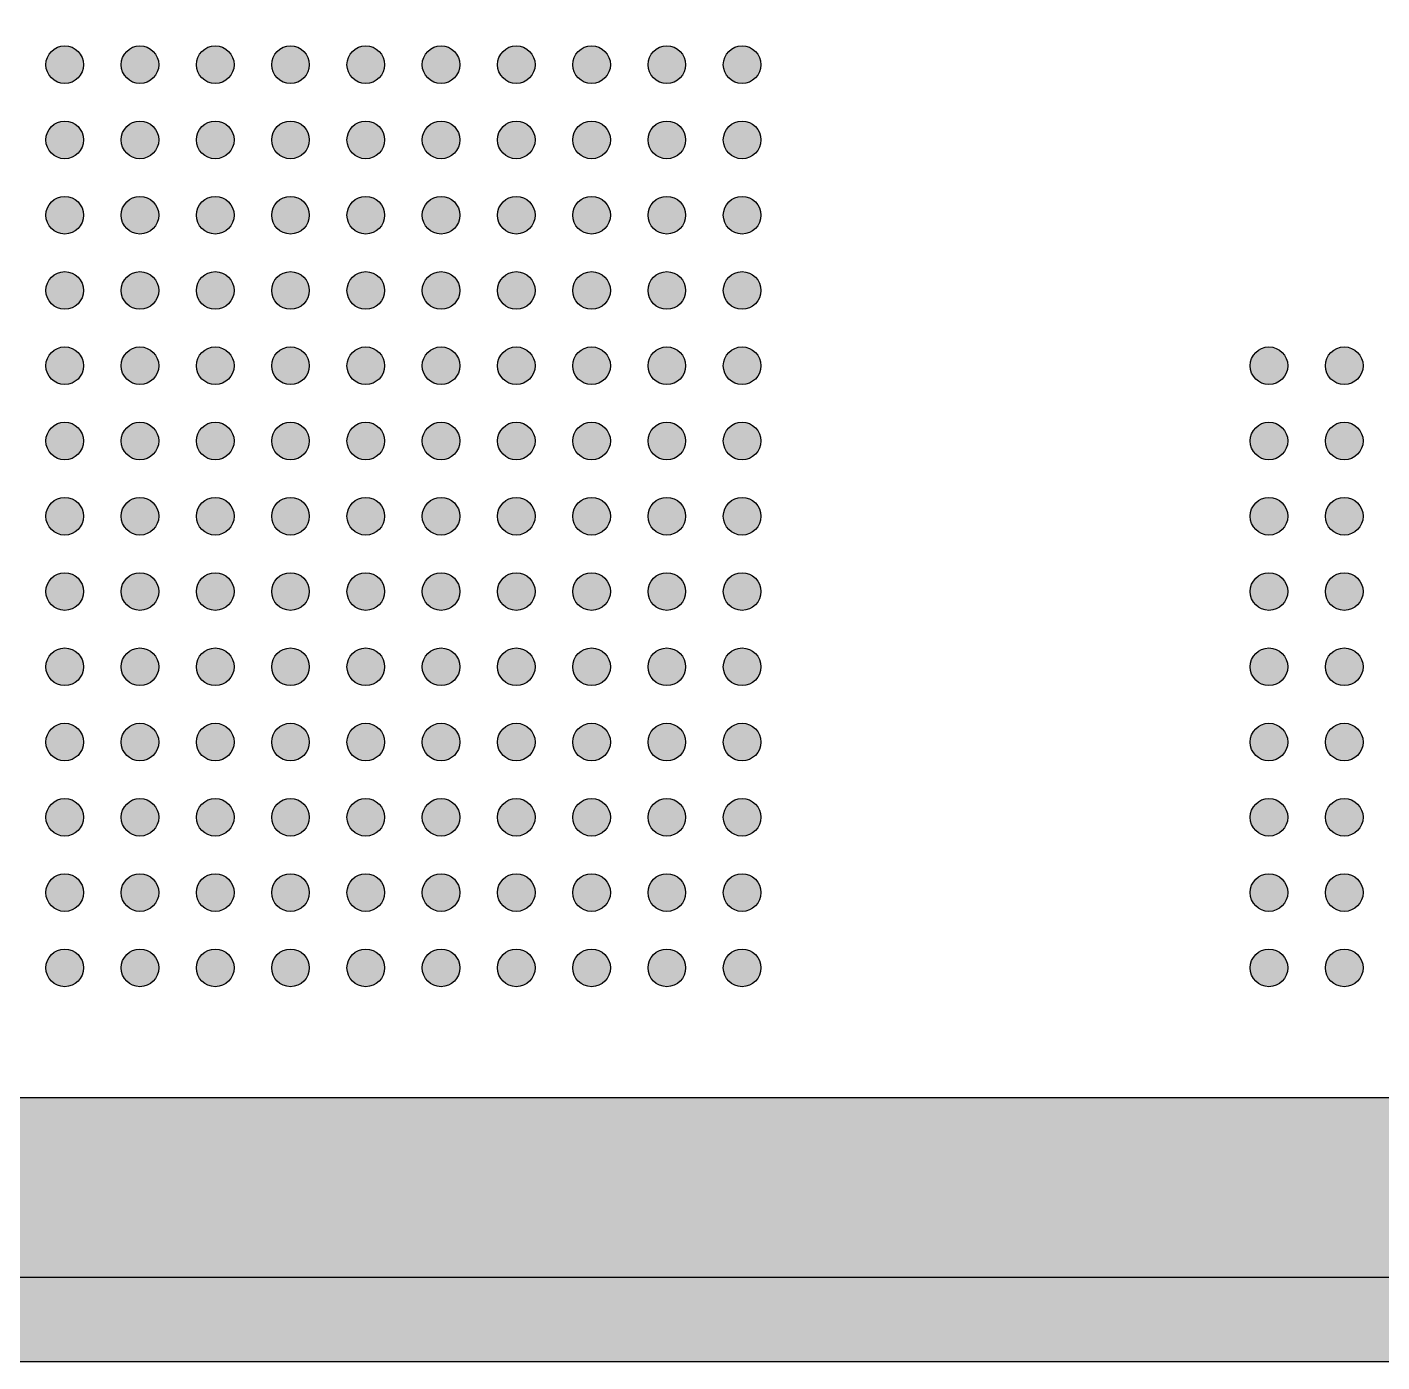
# Paper-space layout '14. УППВ' of a CAD drawing. Header units: millimetres. Extents: x 0 to 2670, y -76 to 297.
# Drawn here: x 64.26 to 85.86, y 82.08 to 103.37 of the extents above; entities that cross this region are included whole.
import ezdxf

# ---------------------------------------------------------------- set-up
doc = ezdxf.new("R2010")
doc.units = ezdxf.units.MM

# ---------------------------------------------------------------- blocks, each defined once
blk = doc.blocks.new('A$C05496271')
at = {"lineweight": 25}
h = blk.add_hatch(color=251, dxfattribs=at)
h.set_gradient(color1=(62, 64, 59), color2=(90, 93, 86), tint=0.46, name='INVHEMISPHERICAL')
h.paths.add_polyline_path([(0, 700), (650, 700), (650, 0), (0, 0)])
h.paths.add_polyline_path([(21.05, 678.95), (628.95, 678.95), (628.95, 21.05), (21.05, 21.05)], flags=16)
at = {"lineweight": 30}
h = blk.add_hatch(color=256, dxfattribs=at)
h.dxf.hatch_style = 1
edge = h.paths.add_edge_path()
edge.add_arc((195.27, 103.41), 1.5, 0, 360)
h = blk.add_hatch(color=256, dxfattribs=at)
h.dxf.hatch_style = 1
edge = h.paths.add_edge_path()
edge.add_arc((201.27, 103.41), 1.5, 0, 360)
h = blk.add_hatch(color=256, dxfattribs=at)
h.dxf.hatch_style = 1
edge = h.paths.add_edge_path()
edge.add_arc((207.27, 103.41), 1.5, 0, 360)
h = blk.add_hatch(color=256, dxfattribs=at)
h.dxf.hatch_style = 1
edge = h.paths.add_edge_path()
edge.add_arc((213.27, 103.41), 1.5, 0, 360)
h = blk.add_hatch(color=256, dxfattribs=at)
h.dxf.hatch_style = 1
edge = h.paths.add_edge_path()
edge.add_arc((219.27, 103.41), 1.5, 0, 360)
h = blk.add_hatch(color=256, dxfattribs=at)
h.dxf.hatch_style = 1
edge = h.paths.add_edge_path()
edge.add_arc((225.27, 103.41), 1.5, 0, 360)
h = blk.add_hatch(color=256, dxfattribs=at)
h.dxf.hatch_style = 1
edge = h.paths.add_edge_path()
edge.add_arc((231.27, 103.41), 1.5, 0, 360)
h = blk.add_hatch(color=256, dxfattribs=at)
h.dxf.hatch_style = 1
edge = h.paths.add_edge_path()
edge.add_arc((237.27, 103.41), 1.5, 0, 360)
h = blk.add_hatch(color=256, dxfattribs=at)
h.dxf.hatch_style = 1
edge = h.paths.add_edge_path()
edge.add_arc((243.27, 103.41), 1.5, 0, 360)
h = blk.add_hatch(color=256, dxfattribs=at)
h.dxf.hatch_style = 1
edge = h.paths.add_edge_path()
edge.add_arc((249.27, 103.41), 1.5, 0, 360)
h = blk.add_hatch(color=256, dxfattribs=at)
h.dxf.hatch_style = 1
edge = h.paths.add_edge_path()
edge.add_arc((195.27, 97.41), 1.5, 0, 360)
h = blk.add_hatch(color=256, dxfattribs=at)
h.dxf.hatch_style = 1
edge = h.paths.add_edge_path()
edge.add_arc((201.27, 97.41), 1.5, 0, 360)
h = blk.add_hatch(color=256, dxfattribs=at)
h.dxf.hatch_style = 1
edge = h.paths.add_edge_path()
edge.add_arc((207.27, 97.41), 1.5, 0, 360)
h = blk.add_hatch(color=256, dxfattribs=at)
h.dxf.hatch_style = 1
edge = h.paths.add_edge_path()
edge.add_arc((213.27, 97.41), 1.5, 0, 360)
h = blk.add_hatch(color=256, dxfattribs=at)
h.dxf.hatch_style = 1
edge = h.paths.add_edge_path()
edge.add_arc((219.27, 97.41), 1.5, 0, 360)
h = blk.add_hatch(color=256, dxfattribs=at)
h.dxf.hatch_style = 1
edge = h.paths.add_edge_path()
edge.add_arc((225.27, 97.41), 1.5, 0, 360)
h = blk.add_hatch(color=256, dxfattribs=at)
h.dxf.hatch_style = 1
edge = h.paths.add_edge_path()
edge.add_arc((231.27, 97.41), 1.5, 0, 360)
h = blk.add_hatch(color=256, dxfattribs=at)
h.dxf.hatch_style = 1
edge = h.paths.add_edge_path()
edge.add_arc((237.27, 97.41), 1.5, 0, 360)
h = blk.add_hatch(color=256, dxfattribs=at)
h.dxf.hatch_style = 1
edge = h.paths.add_edge_path()
edge.add_arc((243.27, 97.41), 1.5, 0, 360)
h = blk.add_hatch(color=256, dxfattribs=at)
h.dxf.hatch_style = 1
edge = h.paths.add_edge_path()
edge.add_arc((249.27, 97.41), 1.5, 0, 360)
h = blk.add_hatch(color=256, dxfattribs=at)
h.dxf.hatch_style = 1
edge = h.paths.add_edge_path()
edge.add_arc((195.27, 91.41), 1.5, 0, 360)
h = blk.add_hatch(color=256, dxfattribs=at)
h.dxf.hatch_style = 1
edge = h.paths.add_edge_path()
edge.add_arc((201.27, 91.41), 1.5, 0, 360)
h = blk.add_hatch(color=256, dxfattribs=at)
h.dxf.hatch_style = 1
edge = h.paths.add_edge_path()
edge.add_arc((207.27, 91.41), 1.5, 0, 360)
h = blk.add_hatch(color=256, dxfattribs=at)
h.dxf.hatch_style = 1
edge = h.paths.add_edge_path()
edge.add_arc((213.27, 91.41), 1.5, 0, 360)
h = blk.add_hatch(color=256, dxfattribs=at)
h.dxf.hatch_style = 1
edge = h.paths.add_edge_path()
edge.add_arc((219.27, 91.41), 1.5, 0, 360)
h = blk.add_hatch(color=256, dxfattribs=at)
h.dxf.hatch_style = 1
edge = h.paths.add_edge_path()
edge.add_arc((225.27, 91.41), 1.5, 0, 360)
h = blk.add_hatch(color=256, dxfattribs=at)
h.dxf.hatch_style = 1
edge = h.paths.add_edge_path()
edge.add_arc((231.27, 91.41), 1.5, 0, 360)
h = blk.add_hatch(color=256, dxfattribs=at)
h.dxf.hatch_style = 1
edge = h.paths.add_edge_path()
edge.add_arc((237.27, 91.41), 1.5, 0, 360)
h = blk.add_hatch(color=256, dxfattribs=at)
h.dxf.hatch_style = 1
edge = h.paths.add_edge_path()
edge.add_arc((243.27, 91.41), 1.5, 0, 360)
h = blk.add_hatch(color=256, dxfattribs=at)
h.dxf.hatch_style = 1
edge = h.paths.add_edge_path()
edge.add_arc((249.27, 91.41), 1.5, 0, 360)
h = blk.add_hatch(color=256, dxfattribs=at)
h.dxf.hatch_style = 1
edge = h.paths.add_edge_path()
edge.add_arc((195.27, 85.41), 1.5, 0, 360)
h = blk.add_hatch(color=256, dxfattribs=at)
h.dxf.hatch_style = 1
edge = h.paths.add_edge_path()
edge.add_arc((201.27, 85.41), 1.5, 0, 360)
h = blk.add_hatch(color=256, dxfattribs=at)
h.dxf.hatch_style = 1
edge = h.paths.add_edge_path()
edge.add_arc((207.27, 85.41), 1.5, 0, 360)
h = blk.add_hatch(color=256, dxfattribs=at)
h.dxf.hatch_style = 1
edge = h.paths.add_edge_path()
edge.add_arc((213.27, 85.41), 1.5, 0, 360)
h = blk.add_hatch(color=256, dxfattribs=at)
h.dxf.hatch_style = 1
edge = h.paths.add_edge_path()
edge.add_arc((219.27, 85.41), 1.5, 0, 360)
h = blk.add_hatch(color=256, dxfattribs=at)
h.dxf.hatch_style = 1
edge = h.paths.add_edge_path()
edge.add_arc((225.27, 85.41), 1.5, 0, 360)
h = blk.add_hatch(color=256, dxfattribs=at)
h.dxf.hatch_style = 1
edge = h.paths.add_edge_path()
edge.add_arc((231.27, 85.41), 1.5, 0, 360)
h = blk.add_hatch(color=256, dxfattribs=at)
h.dxf.hatch_style = 1
edge = h.paths.add_edge_path()
edge.add_arc((237.27, 85.41), 1.5, 0, 360)
h = blk.add_hatch(color=256, dxfattribs=at)
h.dxf.hatch_style = 1
edge = h.paths.add_edge_path()
edge.add_arc((243.27, 85.41), 1.5, 0, 360)
h = blk.add_hatch(color=256, dxfattribs=at)
h.dxf.hatch_style = 1
edge = h.paths.add_edge_path()
edge.add_arc((249.27, 85.41), 1.5, 0, 360)
h = blk.add_hatch(color=256, dxfattribs=at)
h.dxf.hatch_style = 1
edge = h.paths.add_edge_path()
edge.add_arc((195.27, 79.41), 1.5, 0, 360)
h = blk.add_hatch(color=256, dxfattribs=at)
h.dxf.hatch_style = 1
edge = h.paths.add_edge_path()
edge.add_arc((201.27, 79.41), 1.5, 0, 360)
h = blk.add_hatch(color=256, dxfattribs=at)
h.dxf.hatch_style = 1
edge = h.paths.add_edge_path()
edge.add_arc((207.27, 79.41), 1.5, 0, 360)
h = blk.add_hatch(color=256, dxfattribs=at)
h.dxf.hatch_style = 1
edge = h.paths.add_edge_path()
edge.add_arc((213.27, 79.41), 1.5, 0, 360)
h = blk.add_hatch(color=256, dxfattribs=at)
h.dxf.hatch_style = 1
edge = h.paths.add_edge_path()
edge.add_arc((219.27, 79.41), 1.5, 0, 360)
h = blk.add_hatch(color=256, dxfattribs=at)
h.dxf.hatch_style = 1
edge = h.paths.add_edge_path()
edge.add_arc((225.27, 79.41), 1.5, 0, 360)
h = blk.add_hatch(color=256, dxfattribs=at)
h.dxf.hatch_style = 1
edge = h.paths.add_edge_path()
edge.add_arc((231.27, 79.41), 1.5, 0, 360)
h = blk.add_hatch(color=256, dxfattribs=at)
h.dxf.hatch_style = 1
edge = h.paths.add_edge_path()
edge.add_arc((237.27, 79.41), 1.5, 0, 360)
h = blk.add_hatch(color=256, dxfattribs=at)
h.dxf.hatch_style = 1
edge = h.paths.add_edge_path()
edge.add_arc((243.27, 79.41), 1.5, 0, 360)
h = blk.add_hatch(color=256, dxfattribs=at)
h.dxf.hatch_style = 1
edge = h.paths.add_edge_path()
edge.add_arc((249.27, 79.41), 1.5, 0, 360)
h = blk.add_hatch(color=256, dxfattribs=at)
h.dxf.hatch_style = 1
edge = h.paths.add_edge_path()
edge.add_arc((291.27, 79.41), 1.5, 0, 360)
h = blk.add_hatch(color=256, dxfattribs=at)
h.dxf.hatch_style = 1
edge = h.paths.add_edge_path()
edge.add_arc((297.27, 79.41), 1.5, 0, 360)
h = blk.add_hatch(color=256, dxfattribs=at)
h.dxf.hatch_style = 1
edge = h.paths.add_edge_path()
edge.add_arc((195.27, 73.41), 1.5, 0, 360)
h = blk.add_hatch(color=256, dxfattribs=at)
h.dxf.hatch_style = 1
edge = h.paths.add_edge_path()
edge.add_arc((201.27, 73.41), 1.5, 0, 360)
h = blk.add_hatch(color=256, dxfattribs=at)
h.dxf.hatch_style = 1
edge = h.paths.add_edge_path()
edge.add_arc((207.27, 73.41), 1.5, 0, 360)
h = blk.add_hatch(color=256, dxfattribs=at)
h.dxf.hatch_style = 1
edge = h.paths.add_edge_path()
edge.add_arc((213.27, 73.41), 1.5, 0, 360)
h = blk.add_hatch(color=256, dxfattribs=at)
h.dxf.hatch_style = 1
edge = h.paths.add_edge_path()
edge.add_arc((219.27, 73.41), 1.5, 0, 360)
h = blk.add_hatch(color=256, dxfattribs=at)
h.dxf.hatch_style = 1
edge = h.paths.add_edge_path()
edge.add_arc((225.27, 73.41), 1.5, 0, 360)
h = blk.add_hatch(color=256, dxfattribs=at)
h.dxf.hatch_style = 1
edge = h.paths.add_edge_path()
edge.add_arc((231.27, 73.41), 1.5, 0, 360)
h = blk.add_hatch(color=256, dxfattribs=at)
h.dxf.hatch_style = 1
edge = h.paths.add_edge_path()
edge.add_arc((237.27, 73.41), 1.5, 0, 360)
h = blk.add_hatch(color=256, dxfattribs=at)
h.dxf.hatch_style = 1
edge = h.paths.add_edge_path()
edge.add_arc((243.27, 73.41), 1.5, 0, 360)
h = blk.add_hatch(color=256, dxfattribs=at)
h.dxf.hatch_style = 1
edge = h.paths.add_edge_path()
edge.add_arc((249.27, 73.41), 1.5, 0, 360)
h = blk.add_hatch(color=256, dxfattribs=at)
h.dxf.hatch_style = 1
edge = h.paths.add_edge_path()
edge.add_arc((291.27, 73.41), 1.5, 0, 360)
h = blk.add_hatch(color=256, dxfattribs=at)
h.dxf.hatch_style = 1
edge = h.paths.add_edge_path()
edge.add_arc((297.27, 73.41), 1.5, 0, 360)
h = blk.add_hatch(color=256, dxfattribs=at)
h.dxf.hatch_style = 1
edge = h.paths.add_edge_path()
edge.add_arc((195.27, 67.41), 1.5, 0, 360)
h = blk.add_hatch(color=256, dxfattribs=at)
h.dxf.hatch_style = 1
edge = h.paths.add_edge_path()
edge.add_arc((201.27, 67.41), 1.5, 0, 360)
h = blk.add_hatch(color=256, dxfattribs=at)
h.dxf.hatch_style = 1
edge = h.paths.add_edge_path()
edge.add_arc((207.27, 67.41), 1.5, 0, 360)
h = blk.add_hatch(color=256, dxfattribs=at)
h.dxf.hatch_style = 1
edge = h.paths.add_edge_path()
edge.add_arc((213.27, 67.41), 1.5, 0, 360)
h = blk.add_hatch(color=256, dxfattribs=at)
h.dxf.hatch_style = 1
edge = h.paths.add_edge_path()
edge.add_arc((219.27, 67.41), 1.5, 0, 360)
h = blk.add_hatch(color=256, dxfattribs=at)
h.dxf.hatch_style = 1
edge = h.paths.add_edge_path()
edge.add_arc((225.27, 67.41), 1.5, 0, 360)
h = blk.add_hatch(color=256, dxfattribs=at)
h.dxf.hatch_style = 1
edge = h.paths.add_edge_path()
edge.add_arc((231.27, 67.41), 1.5, 0, 360)
h = blk.add_hatch(color=256, dxfattribs=at)
h.dxf.hatch_style = 1
edge = h.paths.add_edge_path()
edge.add_arc((237.27, 67.41), 1.5, 0, 360)
h = blk.add_hatch(color=256, dxfattribs=at)
h.dxf.hatch_style = 1
edge = h.paths.add_edge_path()
edge.add_arc((243.27, 67.41), 1.5, 0, 360)
h = blk.add_hatch(color=256, dxfattribs=at)
h.dxf.hatch_style = 1
edge = h.paths.add_edge_path()
edge.add_arc((249.27, 67.41), 1.5, 0, 360)
h = blk.add_hatch(color=256, dxfattribs=at)
h.dxf.hatch_style = 1
edge = h.paths.add_edge_path()
edge.add_arc((291.27, 67.41), 1.5, 0, 360)
h = blk.add_hatch(color=256, dxfattribs=at)
h.dxf.hatch_style = 1
edge = h.paths.add_edge_path()
edge.add_arc((297.27, 67.41), 1.5, 0, 360)
h = blk.add_hatch(color=256, dxfattribs=at)
h.dxf.hatch_style = 1
edge = h.paths.add_edge_path()
edge.add_arc((195.27, 61.41), 1.5, 0, 360)
h = blk.add_hatch(color=256, dxfattribs=at)
h.dxf.hatch_style = 1
edge = h.paths.add_edge_path()
edge.add_arc((201.27, 61.41), 1.5, 0, 360)
h = blk.add_hatch(color=256, dxfattribs=at)
h.dxf.hatch_style = 1
edge = h.paths.add_edge_path()
edge.add_arc((207.27, 61.41), 1.5, 0, 360)
h = blk.add_hatch(color=256, dxfattribs=at)
h.dxf.hatch_style = 1
edge = h.paths.add_edge_path()
edge.add_arc((213.27, 61.41), 1.5, 0, 360)
h = blk.add_hatch(color=256, dxfattribs=at)
h.dxf.hatch_style = 1
edge = h.paths.add_edge_path()
edge.add_arc((219.27, 61.41), 1.5, 0, 360)
h = blk.add_hatch(color=256, dxfattribs=at)
h.dxf.hatch_style = 1
edge = h.paths.add_edge_path()
edge.add_arc((225.27, 61.41), 1.5, 0, 360)
h = blk.add_hatch(color=256, dxfattribs=at)
h.dxf.hatch_style = 1
edge = h.paths.add_edge_path()
edge.add_arc((231.27, 61.41), 1.5, 0, 360)
h = blk.add_hatch(color=256, dxfattribs=at)
h.dxf.hatch_style = 1
edge = h.paths.add_edge_path()
edge.add_arc((237.27, 61.41), 1.5, 0, 360)
h = blk.add_hatch(color=256, dxfattribs=at)
h.dxf.hatch_style = 1
edge = h.paths.add_edge_path()
edge.add_arc((243.27, 61.41), 1.5, 0, 360)
h = blk.add_hatch(color=256, dxfattribs=at)
h.dxf.hatch_style = 1
edge = h.paths.add_edge_path()
edge.add_arc((249.27, 61.41), 1.5, 0, 360)
h = blk.add_hatch(color=256, dxfattribs=at)
h.dxf.hatch_style = 1
edge = h.paths.add_edge_path()
edge.add_arc((291.27, 61.41), 1.5, 0, 360)
h = blk.add_hatch(color=256, dxfattribs=at)
h.dxf.hatch_style = 1
edge = h.paths.add_edge_path()
edge.add_arc((297.27, 61.41), 1.5, 0, 360)
h = blk.add_hatch(color=256, dxfattribs=at)
h.dxf.hatch_style = 1
edge = h.paths.add_edge_path()
edge.add_arc((195.27, 55.41), 1.5, 0, 360)
h = blk.add_hatch(color=256, dxfattribs=at)
h.dxf.hatch_style = 1
edge = h.paths.add_edge_path()
edge.add_arc((201.27, 55.41), 1.5, 0, 360)
h = blk.add_hatch(color=256, dxfattribs=at)
h.dxf.hatch_style = 1
edge = h.paths.add_edge_path()
edge.add_arc((207.27, 55.41), 1.5, 0, 360)
h = blk.add_hatch(color=256, dxfattribs=at)
h.dxf.hatch_style = 1
edge = h.paths.add_edge_path()
edge.add_arc((213.27, 55.41), 1.5, 0, 360)
h = blk.add_hatch(color=256, dxfattribs=at)
h.dxf.hatch_style = 1
edge = h.paths.add_edge_path()
edge.add_arc((219.27, 55.41), 1.5, 0, 360)
h = blk.add_hatch(color=256, dxfattribs=at)
h.dxf.hatch_style = 1
edge = h.paths.add_edge_path()
edge.add_arc((225.27, 55.41), 1.5, 0, 360)
h = blk.add_hatch(color=256, dxfattribs=at)
h.dxf.hatch_style = 1
edge = h.paths.add_edge_path()
edge.add_arc((231.27, 55.41), 1.5, 0, 360)
h = blk.add_hatch(color=256, dxfattribs=at)
h.dxf.hatch_style = 1
edge = h.paths.add_edge_path()
edge.add_arc((237.27, 55.41), 1.5, 0, 360)
h = blk.add_hatch(color=256, dxfattribs=at)
h.dxf.hatch_style = 1
edge = h.paths.add_edge_path()
edge.add_arc((243.27, 55.41), 1.5, 0, 360)
h = blk.add_hatch(color=256, dxfattribs=at)
h.dxf.hatch_style = 1
edge = h.paths.add_edge_path()
edge.add_arc((249.27, 55.41), 1.5, 0, 360)
h = blk.add_hatch(color=256, dxfattribs=at)
h.dxf.hatch_style = 1
edge = h.paths.add_edge_path()
edge.add_arc((291.27, 55.41), 1.5, 0, 360)
h = blk.add_hatch(color=256, dxfattribs=at)
h.dxf.hatch_style = 1
edge = h.paths.add_edge_path()
edge.add_arc((297.27, 55.41), 1.5, 0, 360)
h = blk.add_hatch(color=256, dxfattribs=at)
h.dxf.hatch_style = 1
edge = h.paths.add_edge_path()
edge.add_arc((195.27, 49.41), 1.5, 0, 360)
h = blk.add_hatch(color=256, dxfattribs=at)
h.dxf.hatch_style = 1
edge = h.paths.add_edge_path()
edge.add_arc((201.27, 49.41), 1.5, 0, 360)
h = blk.add_hatch(color=256, dxfattribs=at)
h.dxf.hatch_style = 1
edge = h.paths.add_edge_path()
edge.add_arc((207.27, 49.41), 1.5, 0, 360)
h = blk.add_hatch(color=256, dxfattribs=at)
h.dxf.hatch_style = 1
edge = h.paths.add_edge_path()
edge.add_arc((213.27, 49.41), 1.5, 0, 360)
h = blk.add_hatch(color=256, dxfattribs=at)
h.dxf.hatch_style = 1
edge = h.paths.add_edge_path()
edge.add_arc((219.27, 49.41), 1.5, 0, 360)
h = blk.add_hatch(color=256, dxfattribs=at)
h.dxf.hatch_style = 1
edge = h.paths.add_edge_path()
edge.add_arc((225.27, 49.41), 1.5, 0, 360)
h = blk.add_hatch(color=256, dxfattribs=at)
h.dxf.hatch_style = 1
edge = h.paths.add_edge_path()
edge.add_arc((231.27, 49.41), 1.5, 0, 360)
h = blk.add_hatch(color=256, dxfattribs=at)
h.dxf.hatch_style = 1
edge = h.paths.add_edge_path()
edge.add_arc((237.27, 49.41), 1.5, 0, 360)
h = blk.add_hatch(color=256, dxfattribs=at)
h.dxf.hatch_style = 1
edge = h.paths.add_edge_path()
edge.add_arc((243.27, 49.41), 1.5, 0, 360)
h = blk.add_hatch(color=256, dxfattribs=at)
h.dxf.hatch_style = 1
edge = h.paths.add_edge_path()
edge.add_arc((249.27, 49.41), 1.5, 0, 360)
h = blk.add_hatch(color=256, dxfattribs=at)
h.dxf.hatch_style = 1
edge = h.paths.add_edge_path()
edge.add_arc((291.27, 49.41), 1.5, 0, 360)
h = blk.add_hatch(color=256, dxfattribs=at)
h.dxf.hatch_style = 1
edge = h.paths.add_edge_path()
edge.add_arc((297.27, 49.41), 1.5, 0, 360)
h = blk.add_hatch(color=256, dxfattribs=at)
h.dxf.hatch_style = 1
edge = h.paths.add_edge_path()
edge.add_arc((195.27, 43.41), 1.5, 0, 360)
h = blk.add_hatch(color=256, dxfattribs=at)
h.dxf.hatch_style = 1
edge = h.paths.add_edge_path()
edge.add_arc((201.27, 43.41), 1.5, 0, 360)
h = blk.add_hatch(color=256, dxfattribs=at)
h.dxf.hatch_style = 1
edge = h.paths.add_edge_path()
edge.add_arc((207.27, 43.41), 1.5, 0, 360)
h = blk.add_hatch(color=256, dxfattribs=at)
h.dxf.hatch_style = 1
edge = h.paths.add_edge_path()
edge.add_arc((213.27, 43.41), 1.5, 0, 360)
h = blk.add_hatch(color=256, dxfattribs=at)
h.dxf.hatch_style = 1
edge = h.paths.add_edge_path()
edge.add_arc((219.27, 43.41), 1.5, 0, 360)
h = blk.add_hatch(color=256, dxfattribs=at)
h.dxf.hatch_style = 1
edge = h.paths.add_edge_path()
edge.add_arc((225.27, 43.41), 1.5, 0, 360)
h = blk.add_hatch(color=256, dxfattribs=at)
h.dxf.hatch_style = 1
edge = h.paths.add_edge_path()
edge.add_arc((231.27, 43.41), 1.5, 0, 360)
h = blk.add_hatch(color=256, dxfattribs=at)
h.dxf.hatch_style = 1
edge = h.paths.add_edge_path()
edge.add_arc((237.27, 43.41), 1.5, 0, 360)
h = blk.add_hatch(color=256, dxfattribs=at)
h.dxf.hatch_style = 1
edge = h.paths.add_edge_path()
edge.add_arc((243.27, 43.41), 1.5, 0, 360)
h = blk.add_hatch(color=256, dxfattribs=at)
h.dxf.hatch_style = 1
edge = h.paths.add_edge_path()
edge.add_arc((249.27, 43.41), 1.5, 0, 360)
h = blk.add_hatch(color=256, dxfattribs=at)
h.dxf.hatch_style = 1
edge = h.paths.add_edge_path()
edge.add_arc((291.27, 43.41), 1.5, 0, 360)
h = blk.add_hatch(color=256, dxfattribs=at)
h.dxf.hatch_style = 1
edge = h.paths.add_edge_path()
edge.add_arc((297.27, 43.41), 1.5, 0, 360)
h = blk.add_hatch(color=256, dxfattribs=at)
h.dxf.hatch_style = 1
edge = h.paths.add_edge_path()
edge.add_arc((195.27, 37.41), 1.5, 0, 360)
h = blk.add_hatch(color=256, dxfattribs=at)
h.dxf.hatch_style = 1
edge = h.paths.add_edge_path()
edge.add_arc((201.27, 37.41), 1.5, 0, 360)
h = blk.add_hatch(color=256, dxfattribs=at)
h.dxf.hatch_style = 1
edge = h.paths.add_edge_path()
edge.add_arc((207.27, 37.41), 1.5, 0, 360)
h = blk.add_hatch(color=256, dxfattribs=at)
h.dxf.hatch_style = 1
edge = h.paths.add_edge_path()
edge.add_arc((213.27, 37.41), 1.5, 0, 360)
h = blk.add_hatch(color=256, dxfattribs=at)
h.dxf.hatch_style = 1
edge = h.paths.add_edge_path()
edge.add_arc((219.27, 37.41), 1.5, 0, 360)
h = blk.add_hatch(color=256, dxfattribs=at)
h.dxf.hatch_style = 1
edge = h.paths.add_edge_path()
edge.add_arc((225.27, 37.41), 1.5, 0, 360)
h = blk.add_hatch(color=256, dxfattribs=at)
h.dxf.hatch_style = 1
edge = h.paths.add_edge_path()
edge.add_arc((231.27, 37.41), 1.5, 0, 360)
h = blk.add_hatch(color=256, dxfattribs=at)
h.dxf.hatch_style = 1
edge = h.paths.add_edge_path()
edge.add_arc((237.27, 37.41), 1.5, 0, 360)
h = blk.add_hatch(color=256, dxfattribs=at)
h.dxf.hatch_style = 1
edge = h.paths.add_edge_path()
edge.add_arc((243.27, 37.41), 1.5, 0, 360)
h = blk.add_hatch(color=256, dxfattribs=at)
h.dxf.hatch_style = 1
edge = h.paths.add_edge_path()
edge.add_arc((249.27, 37.41), 1.5, 0, 360)
h = blk.add_hatch(color=256, dxfattribs=at)
h.dxf.hatch_style = 1
edge = h.paths.add_edge_path()
edge.add_arc((291.27, 37.41), 1.5, 0, 360)
h = blk.add_hatch(color=256, dxfattribs=at)
h.dxf.hatch_style = 1
edge = h.paths.add_edge_path()
edge.add_arc((297.27, 37.41), 1.5, 0, 360)
h = blk.add_hatch(color=256, dxfattribs=at)
h.dxf.hatch_style = 1
edge = h.paths.add_edge_path()
edge.add_arc((195.27, 31.41), 1.5, 0, 360)
h = blk.add_hatch(color=256, dxfattribs=at)
h.dxf.hatch_style = 1
edge = h.paths.add_edge_path()
edge.add_arc((201.27, 31.41), 1.5, 0, 360)
h = blk.add_hatch(color=256, dxfattribs=at)
h.dxf.hatch_style = 1
edge = h.paths.add_edge_path()
edge.add_arc((207.27, 31.41), 1.5, 0, 360)
h = blk.add_hatch(color=256, dxfattribs=at)
h.dxf.hatch_style = 1
edge = h.paths.add_edge_path()
edge.add_arc((213.27, 31.41), 1.5, 0, 360)
h = blk.add_hatch(color=256, dxfattribs=at)
h.dxf.hatch_style = 1
edge = h.paths.add_edge_path()
edge.add_arc((219.27, 31.41), 1.5, 0, 360)
h = blk.add_hatch(color=256, dxfattribs=at)
h.dxf.hatch_style = 1
edge = h.paths.add_edge_path()
edge.add_arc((225.27, 31.41), 1.5, 0, 360)
h = blk.add_hatch(color=256, dxfattribs=at)
h.dxf.hatch_style = 1
edge = h.paths.add_edge_path()
edge.add_arc((231.27, 31.41), 1.5, 0, 360)
h = blk.add_hatch(color=256, dxfattribs=at)
h.dxf.hatch_style = 1
edge = h.paths.add_edge_path()
edge.add_arc((237.27, 31.41), 1.5, 0, 360)
h = blk.add_hatch(color=256, dxfattribs=at)
h.dxf.hatch_style = 1
edge = h.paths.add_edge_path()
edge.add_arc((243.27, 31.41), 1.5, 0, 360)
h = blk.add_hatch(color=256, dxfattribs=at)
h.dxf.hatch_style = 1
edge = h.paths.add_edge_path()
edge.add_arc((249.27, 31.41), 1.5, 0, 360)
h = blk.add_hatch(color=256, dxfattribs=at)
h.dxf.hatch_style = 1
edge = h.paths.add_edge_path()
edge.add_arc((291.27, 31.41), 1.5, 0, 360)
h = blk.add_hatch(color=256, dxfattribs=at)
h.dxf.hatch_style = 1
edge = h.paths.add_edge_path()
edge.add_arc((297.27, 31.41), 1.5, 0, 360)
for points in [[(0, 700), (650, 700), (650, 0), (0, 0)], [(21.05, 678.95), (628.95, 678.95), (628.95, 21.05), (21.05, 21.05)], [(120.87, 6.76), (471.17, 6.76), (471.17, 211.44), (120.87, 211.44)]]:
    blk.add_lwpolyline(points, close=True, dxfattribs=at)
for centre in [(195.27, 103.41), (201.27, 103.41), (207.27, 103.41), (213.27, 103.41), (219.27, 103.41), (225.27, 103.41), (231.27, 103.41), (237.27, 103.41), (243.27, 103.41), (249.27, 103.41), (195.27, 97.41), (201.27, 97.41), (207.27, 97.41), (213.27, 97.41), (219.27, 97.41), (225.27, 97.41), (231.27, 97.41), (237.27, 97.41), (243.27, 97.41), (249.27, 97.41), (195.27, 91.41), (201.27, 91.41), (207.27, 91.41), (213.27, 91.41), (219.27, 91.41), (225.27, 91.41), (231.27, 91.41), (237.27, 91.41), (243.27, 91.41), (249.27, 91.41), (195.27, 85.41), (201.27, 85.41), (207.27, 85.41), (213.27, 85.41), (219.27, 85.41), (225.27, 85.41), (231.27, 85.41), (237.27, 85.41), (243.27, 85.41), (249.27, 85.41), (195.27, 79.41), (201.27, 79.41), (207.27, 79.41), (213.27, 79.41), (219.27, 79.41), (225.27, 79.41), (231.27, 79.41), (237.27, 79.41), (243.27, 79.41), (249.27, 79.41), (291.27, 79.41), (297.27, 79.41), (195.27, 73.41), (201.27, 73.41), (207.27, 73.41), (213.27, 73.41), (219.27, 73.41), (225.27, 73.41), (231.27, 73.41), (237.27, 73.41), (243.27, 73.41), (249.27, 73.41), (291.27, 73.41), (297.27, 73.41), (195.27, 67.41), (201.27, 67.41), (207.27, 67.41), (213.27, 67.41), (219.27, 67.41), (225.27, 67.41), (231.27, 67.41), (237.27, 67.41), (243.27, 67.41), (249.27, 67.41), (291.27, 67.41), (297.27, 67.41), (195.27, 61.41), (201.27, 61.41), (207.27, 61.41), (213.27, 61.41), (219.27, 61.41), (225.27, 61.41), (231.27, 61.41), (237.27, 61.41), (243.27, 61.41), (249.27, 61.41), (291.27, 61.41), (297.27, 61.41), (195.27, 55.41), (201.27, 55.41), (207.27, 55.41), (213.27, 55.41), (219.27, 55.41), (225.27, 55.41), (231.27, 55.41), (237.27, 55.41), (243.27, 55.41), (249.27, 55.41), (291.27, 55.41), (297.27, 55.41), (195.27, 49.41), (201.27, 49.41), (207.27, 49.41), (213.27, 49.41), (219.27, 49.41), (225.27, 49.41), (231.27, 49.41), (237.27, 49.41), (243.27, 49.41), (249.27, 49.41), (291.27, 49.41), (297.27, 49.41), (195.27, 43.41), (201.27, 43.41), (207.27, 43.41), (213.27, 43.41), (219.27, 43.41), (225.27, 43.41), (231.27, 43.41), (237.27, 43.41), (243.27, 43.41), (249.27, 43.41), (291.27, 43.41), (297.27, 43.41), (195.27, 37.41), (201.27, 37.41), (207.27, 37.41), (213.27, 37.41), (219.27, 37.41), (225.27, 37.41), (231.27, 37.41), (237.27, 37.41), (243.27, 37.41), (249.27, 37.41), (291.27, 37.41), (297.27, 37.41), (195.27, 31.41), (201.27, 31.41), (207.27, 31.41), (213.27, 31.41), (219.27, 31.41), (225.27, 31.41), (231.27, 31.41), (237.27, 31.41), (243.27, 31.41), (249.27, 31.41), (291.27, 31.41), (297.27, 31.41)]:
    blk.add_circle(centre, 1.5, dxfattribs=at)

psp = doc.layouts.new('14. УППВ')

# ---------------------------------------------------------------- block references
at = {"xscale": 0.2, "yscale": 0.2, "zscale": 0.2}
psp.add_blockref('A$C05496271', (25.803, 82.085), dxfattribs=at)

doc.saveas('drawing.dxf')
